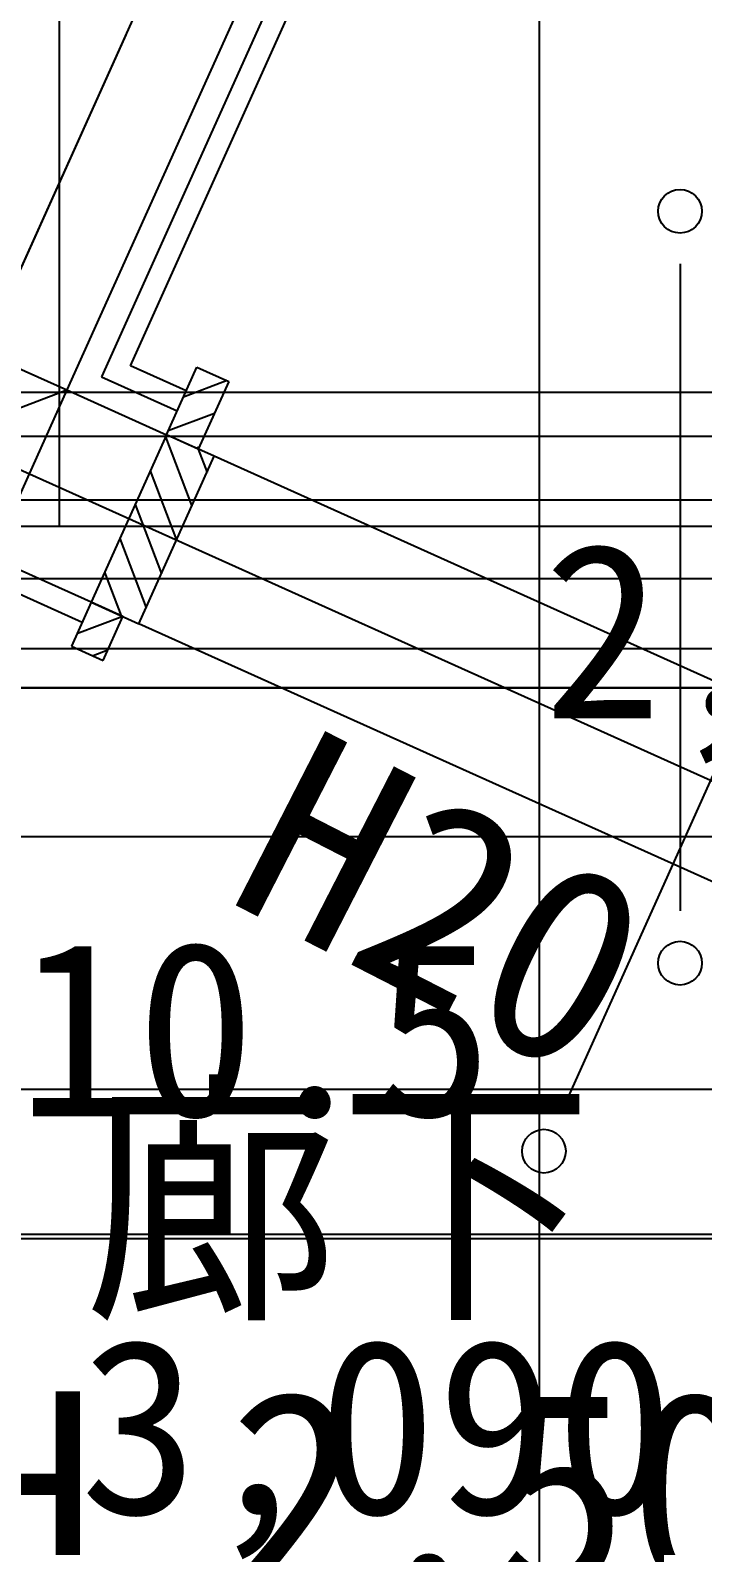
# Model space of a CAD drawing. Header units: metres. Extents: x 10861 to 26950, y 7268 to 22901.
# Drawn here: x 21151 to 21536, y 15064 to 15931 of the extents above; entities that cross this region are included whole.
import ezdxf

# ---------------------------------------------------------------- set-up
doc = ezdxf.new("R2010")
doc.units = ezdxf.units.M

msp = doc.modelspace()

# ---------------------------------------------------------------- linework, layer by layer
at = {"layer": 'COL_2F'}
for p, q in [((21076.51, 15768.39), (21172.26, 15725.31)), ((21033.42, 15672.64), (21172.26, 15725.31)), ((21172.26, 15725.31), (21129.18, 15629.55))]:
    msp.add_line(p, q, dxfattribs=at)
at = {"layer": 'GLID'}
for p, q in [((21442.67, 10010), (21442.67, 22205.01)), ((21442.67, 10010), (21442.67, 22205.01)), ((21442.67, 10010), (21442.67, 22205.01)), ((18814.29, 10613.24), (21206.13, 15928.44)), ((18814.29, 10613.24), (21206.13, 15928.44)), ((18814.29, 10613.24), (21206.13, 15928.44)), ((13514.73, 15698.97), (24358.08, 15698.97)), ((13514.73, 15698.97), (24358.08, 15698.97)), ((13514.73, 15698.97), (24358.08, 15698.97)), ((13514.73, 15555), (24358.08, 15555)), ((13514.73, 15555), (24358.08, 15555)), ((13514.73, 15555), (24358.08, 15555)), ((13953.36, 15325.54), (24358.08, 15325.54)), ((13953.36, 15325.54), (24358.08, 15325.54)), ((13953.36, 15325.54), (24358.08, 15325.54)), ((13801.7, 15240.08), (24358.08, 15240.08)), ((13801.7, 15240.08), (24358.08, 15240.08)), ((13801.7, 15240.08), (24358.08, 15240.08))]:
    msp.add_line(p, q, dxfattribs=at)
at = {"layer": 'WALL_NORMAL_2F'}
for p, q in [((21690.75, 16877.51), (21172.26, 15725.31)), ((21698.1, 16857.27), (21192.1, 15732.83)), ((21208.63, 15739.1), (21704.22, 16840.41)), ((21240.55, 15724.74), (21208.63, 15739.1)), ((21192.1, 15732.83), (21235.42, 15713.34)), ((21172.26, 15725.31), (21229.26, 15699.66)), ((21229.26, 15699.66), (21186.17, 15603.91)), ((21186.17, 15603.91), (21129.18, 15629.55)), ((21135.45, 15613.03), (21181.04, 15592.51))]:
    msp.add_line(p, q, dxfattribs=at)
at = {"layer": 'データ 001_1F'}
for p, q in [((19025.69, 11083.07), (21884.12, 17435.13)), ((21063.06, 15724.09), (22010.95, 15724.09)), ((26390, 15555), (11602.5, 15555))]:
    msp.add_line(p, q, dxfattribs=at)
at = {"layer": 'データ 001_2F'}
for p, q in [((19756.74, 12707.62), (21884.12, 17435.13)), ((20753.41, 15856.22), (22711.29, 14975.17))]:
    msp.add_line(p, q, dxfattribs=at)
at = {"layer": 'データ 001_3F'}
for p, q in [((21081.3, 15651.1), (21884.12, 17435.13)), ((20259.7, 15470), (22629.7, 15470)), ((19659.7, 15242.5), (22220.2, 15242.5))]:
    msp.add_line(p, q, dxfattribs=at)
at = {"layer": '建具(木製戸)_2F'}
for p, q in [((21229.26, 15699.66), (21246.7, 15738.42)), ((21246.7, 15738.42), (21264.94, 15730.21)), ((21263.93, 15730.66), (21238.95, 15721.18)), ((21264.94, 15730.21), (21247.5, 15691.45)), ((21256.69, 15711.87), (21230.24, 15701.84)), ((21229.26, 15699.66), (21186.17, 15603.91)), ((21228.72, 15698.45), (21243.76, 15658.78)), ((21256.62, 15687.35), (21229.26, 15699.66)), ((21247.5, 15691.45), (21229.26, 15699.66)), ((21213.53, 15591.6), (21256.62, 15687.35)), ((21247.98, 15692.52), (21246.43, 15691.93)), ((21247.4, 15691.5), (21252.47, 15678.13)), ((21867.61, 15412.4), (21256.62, 15687.35)), ((21457.47, 15317.34), (21623.67, 15686.66)), ((21220.01, 15679.11), (21235.06, 15639.44)), ((21211.31, 15659.76), (21226.35, 15620.09)), ((21202.6, 15640.42), (21217.65, 15600.75)), ((21193.9, 15621.07), (21203.34, 15596.18)), ((21186.17, 15603.91), (21174.89, 15578.83)), ((21186.17, 15603.91), (21213.53, 15591.6)), ((21204.41, 15595.7), (21186.17, 15603.91)), ((21204.31, 15595.74), (21178.01, 15585.77)), ((21193.13, 15570.62), (21204.41, 15595.7)), ((21824.52, 15316.65), (21213.53, 15591.6)), ((21174.89, 15578.83), (21193.13, 15570.62)), ((21195.75, 15576.45), (21187.29, 15573.25))]:
    msp.add_line(p, q, dxfattribs=at)
msp.add_circle((21445.16, 15289.98), 12.5, dxfattribs=at)
at = {"layer": '建具(金属戸)_1F'}
for p, q in [((21168.06, 15647.5), (21168.06, 16417.51)), ((21523.06, 15797.5), (21523.06, 15427.5)), ((21118.06, 15662.5), (21928.06, 15662.5)), ((21138.06, 15647.5), (21908.06, 15647.5)), ((21138.06, 15647.5), (21168.06, 15647.5)), ((21138.06, 15617.5), (21908.06, 15617.5)), ((21138.06, 15577.5), (21908.06, 15577.5))]:
    msp.add_line(p, q, dxfattribs=at)
for centre in [(21523.06, 15827.5), (21523.06, 15397.5)]:
    msp.add_circle(centre, 12.5, dxfattribs=at)
msp.add_arc((21138.06, 15647.5), 770, 0, 90, dxfattribs=at)

# ---------------------------------------------------------------- texts
at = {"layer": 'データ 001_2F'}
msp.add_text('H20', height=112, rotation=332.85118, dxfattribs=at).set_placement((21260.94, 15434.68))
at = {"layer": 'データ 001_3F'}
for s, p in [('2,420', (21444.7, 15537.5)), ('2,610.5', (20939.95, 15310)), ('3,090', (21179.7, 15082.5))]:
    msp.add_text(s, height=100, dxfattribs=at).set_placement(p)
at = {"layer": '部屋_2F'}
for s, p in [('廊下', (21182.16, 15205.59)), ('（CH 2,500）', (20890.85, 15040.59))]:
    msp.add_text(s, height=112, dxfattribs=at).set_placement(p)

doc.saveas('drawing.dxf')
